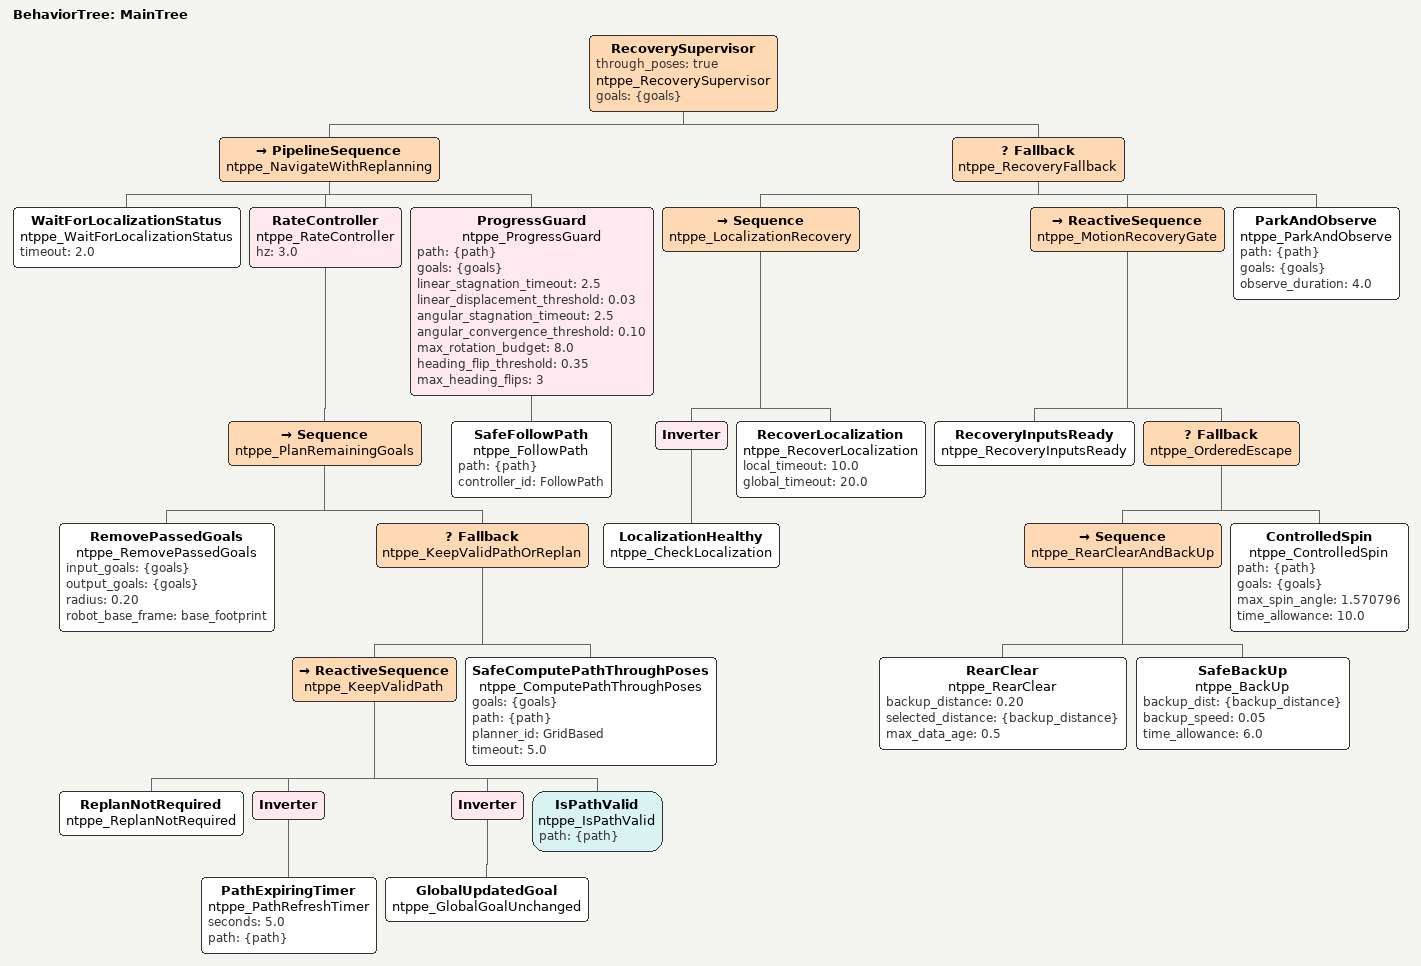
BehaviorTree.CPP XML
<!-- NAV-012 修复版：监督节点负责取消/停稳/新目标与 90s 总预算；旧故障记录保留在测试记录中。 -->
<root main_tree_to_execute="MainTree">
  <BehaviorTree ID="MainTree">
    <RecoverySupervisor through_poses="true" name="ntppe_RecoverySupervisor" goals="{goals}">
      <PipelineSequence name="ntppe_NavigateWithReplanning">
        <WaitForLocalizationStatus name="ntppe_WaitForLocalizationStatus" timeout="2.0"/>
        <RateController name="ntppe_RateController" hz="3.0">
          <Sequence name="ntppe_PlanRemainingGoals">
            <RemovePassedGoals name="ntppe_RemovePassedGoals" input_goals="{goals}" output_goals="{goals}" radius="0.20" robot_base_frame="base_footprint"/>
            <Fallback name="ntppe_KeepValidPathOrReplan">
              <ReactiveSequence name="ntppe_KeepValidPath">
                <ReplanNotRequired name="ntppe_ReplanNotRequired"/>
                <Inverter><PathExpiringTimer name="ntppe_PathRefreshTimer" seconds="5.0" path="{path}"/></Inverter>
                <Inverter><GlobalUpdatedGoal name="ntppe_GlobalGoalUnchanged"/></Inverter>
                <IsPathValid name="ntppe_IsPathValid" path="{path}"/>
              </ReactiveSequence>
              <SafeComputePathThroughPoses name="ntppe_ComputePathThroughPoses" goals="{goals}" path="{path}" planner_id="GridBased" timeout="5.0"/>
            </Fallback>
          </Sequence>
        </RateController>
        <ProgressGuard name="ntppe_ProgressGuard" path="{path}" goals="{goals}" linear_stagnation_timeout="2.5" linear_displacement_threshold="0.03" angular_stagnation_timeout="2.5" angular_convergence_threshold="0.10" max_rotation_budget="8.0" heading_flip_threshold="0.35" max_heading_flips="3">
          <SafeFollowPath name="ntppe_FollowPath" path="{path}" controller_id="FollowPath"/>
        </ProgressGuard>
      </PipelineSequence>
      <Fallback name="ntppe_RecoveryFallback">
        <Sequence name="ntppe_LocalizationRecovery">
          <Inverter><LocalizationHealthy name="ntppe_CheckLocalization"/></Inverter>
          <RecoverLocalization name="ntppe_RecoverLocalization" local_timeout="10.0" global_timeout="20.0"/>
        </Sequence>
        <ReactiveSequence name="ntppe_MotionRecoveryGate">
          <RecoveryInputsReady name="ntppe_RecoveryInputsReady"/>
          <Fallback name="ntppe_OrderedEscape">
            <Sequence name="ntppe_RearClearAndBackUp">
              <RearClear name="ntppe_RearClear" backup_distance="0.20" selected_distance="{backup_distance}" max_data_age="0.5"/>
              <SafeBackUp name="ntppe_BackUp" backup_dist="{backup_distance}" backup_speed="0.05" time_allowance="6.0"/>
            </Sequence>
            <ControlledSpin name="ntppe_ControlledSpin" path="{path}" goals="{goals}" max_spin_angle="1.570796" time_allowance="10.0"/>
          </Fallback>
        </ReactiveSequence>
        <ParkAndObserve name="ntppe_ParkAndObserve" path="{path}" goals="{goals}" observe_duration="4.0"/>
      </Fallback>
    </RecoverySupervisor>
  </BehaviorTree>
</root>
